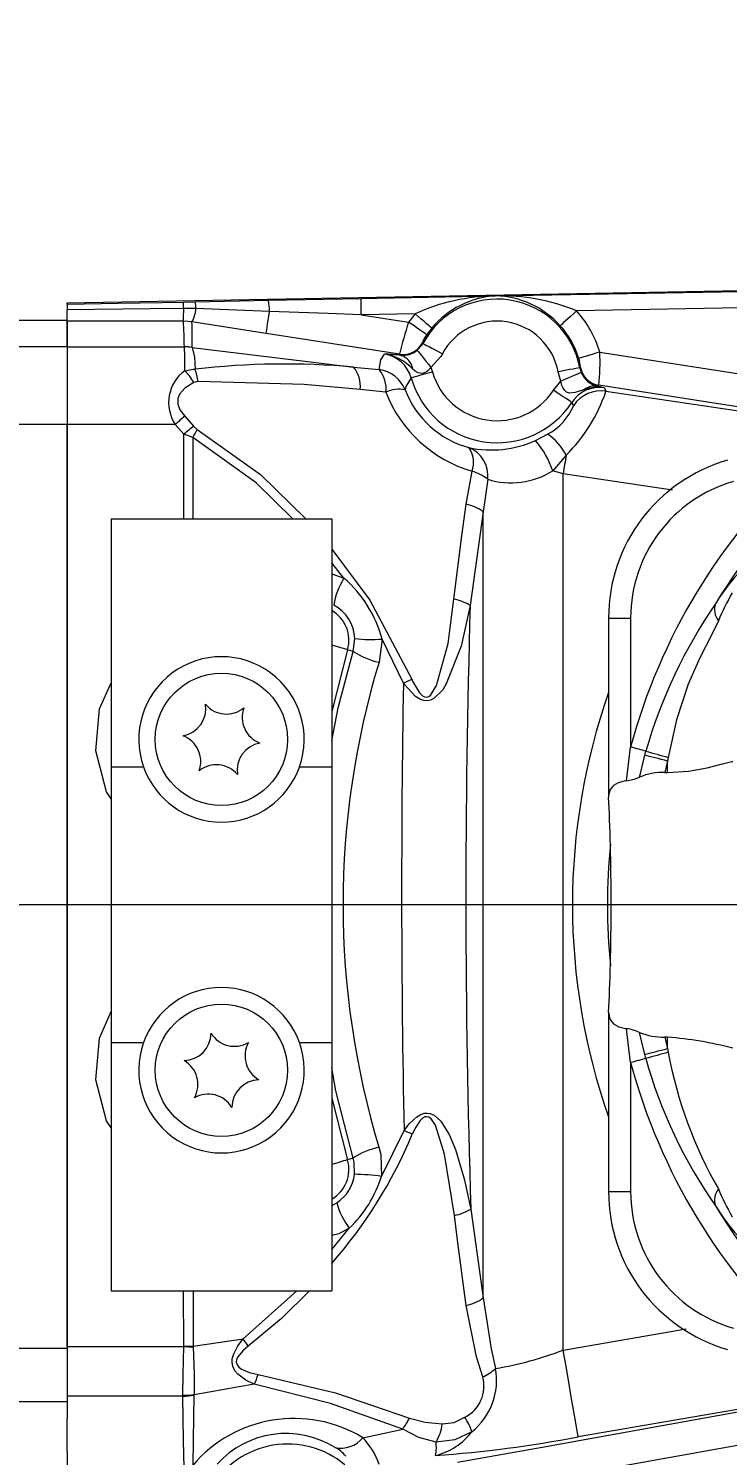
# Model space of a CAD drawing. Header units: millimetres. Extents: x 26 to 585, y 36 to 406.
# Drawn here: x 176.65 to 182.99, y 377.75 to 390.69 of the extents above; entities that cross this region are included whole.
import ezdxf

# ---------------------------------------------------------------- set-up
doc = ezdxf.new("R2010")
doc.units = ezdxf.units.MM
doc.styles.add('SLDTEXTSTYLE0', font='TXT', dxfattribs={"width": 0.605})
doc.dimstyles.new('SLDDIMSTYLE0', dxfattribs={"dimtxt": 3.5, "dimasz": 3.5, "dimexe": 0, "dimexo": 0.0625, "dimgap": 0.875, "dimtad": 1, "dimtoh": 1, "dimlfac": 10, "dimrnd": 1e-09, "dimzin": 12, "dimdsep": 46, "dimtxsty": 'SLDTEXTSTYLE0', "dimsah": 1, "dimcen": 0.09, "dimadec": 0, "dimazin": 0, "dimtfac": 1, "dimtdec": 3, "dimtofl": 0, "dimtmove": 0, "dimatfit": 3, "dimfxl": 1, "dimfrac": 2, "dimtolj": 1, "dimtzin": 12, "dimarcsym": 0})

# ---------------------------------------------------------------- blocks, each defined once
blk = doc.blocks.new('*D4')
at = {"color": 7, "linetype": 'Continuous', "lineweight": 0, "transparency": 16777216}
for p, q in [((115.108, 371.096), (115.108, 397.429)), ((187.405, 390.692), (187.405, 397.429)), ((115.108, 395.929), (187.405, 395.929))]:
    blk.add_line(p, q, dxfattribs=at)
for points in [[(115.108, 395.929), (118.608, 395.39), (118.608, 396.467)], [(187.405, 395.929), (183.905, 396.467), (183.905, 395.39)]]:
    blk.add_solid(points, dxfattribs=at)
at = {"color": 7, "linetype": 'Continuous', "lineweight": 0, "transparency": 16777216, "insert": (147.249, 400.441), "char_height": 3.5, "attachment_point": 1, "style": 'SLDTEXTSTYLE0'}
blk.add_mtext('723', dxfattribs=at)
blk = doc.blocks.new('SW_CENTERMARKSYMBOL_2')
at = {"color": 0, "linetype": 'Continuous', "lineweight": 0}
blk.add_line((-0.7, 0), (-11.116, 0), dxfattribs=at)

msp = doc.modelspace()

# ---------------------------------------------------------------- linework, layer by layer
at = {"color": 7, "linetype": 'Continuous', "lineweight": 15}
for p, q in [((177.00463, 388.204596), (187.299998, 388.395295)), ((180.889965, 388.26829), (185.787834, 388.359008)), ((177.00463, 388.192616), (177.00463, 388.204596)), ((178.060252, 388.212488), (178.166003, 388.21461)), ((178.166003, 388.21461), (178.83038, 388.228867)), ((178.83038, 388.228867), (179.67018, 388.2457)), ((179.67018, 388.2457), (180.889965, 388.26829)), ((185.790605, 388.209245), (181.625236, 388.132093)), ((177.00463, 388.192616), (177.00463, 388.141392)), ((177.00463, 388.038657), (177.00463, 388.141392)), ((178.173501, 388.152752), (178.061981, 388.154564)), ((180.160243, 388.104949), (179.672951, 388.095925)), ((179.672951, 388.095925), (180.102343, 388.029108)), ((177.00463, 388.046263), (176.304627, 388.046263)), ((177.00463, 388.046263), (177.00463, 387.806056)), ((177.00463, 387.806056), (177.00463, 388.038657)), ((180.020625, 387.738309), (178.809453, 387.926839)), ((180.227245, 387.841223), (180.23243, 387.837193)), ((177.00463, 387.806056), (176.304627, 387.806056)), ((177.00463, 387.806056), (177.00463, 387.102793)), ((177.00463, 387.806056), (178.068132, 387.806056)), ((178.068162, 387.805412), (178.068132, 387.806056)), ((178.139509, 387.801037), (178.139538, 387.800787)), ((180.031384, 387.728188), (180.020625, 387.738309)), ((181.836815, 387.759266), (184.045685, 387.41592)), ((179.60356, 387.622593), (179.834724, 387.600014)), ((180.304892, 387.618826), (180.317319, 387.580691)), ((181.483806, 387.495396), (181.45814, 387.579868)), ((181.654484, 387.616465), (181.660713, 387.618206)), ((181.654484, 387.616465), (181.667311, 387.57423)), ((181.415022, 387.411819), (181.483806, 387.495396)), ((181.826306, 387.457357), (181.808228, 387.44987)), ((183.999641, 387.119506), (181.826306, 387.457357)), ((181.878341, 387.434171), (181.891728, 387.40376)), ((179.89536, 387.39439), (179.662026, 387.419699)), ((181.599344, 387.275646), (181.582082, 387.302361)), ((181.891728, 387.40376), (184.004504, 387.091241)), ((178.071387, 387.176202), (178.151787, 387.085603)), ((177.00463, 387.102793), (176.304627, 387.102793)), ((177.00463, 387.102793), (177.00463, 378.72344)), ((177.985973, 387.102793), (177.00463, 387.102793)), ((177.00463, 378.74044), (177.00463, 387.102793)), ((178.064157, 387.013338), (177.985973, 387.102793)), ((178.151787, 387.085603), (178.184617, 387.056742)), ((178.144331, 386.98443), (178.064157, 387.013338)), ((181.254, 386.955927), (181.361807, 387.014184)), ((181.530012, 386.823497), (181.410445, 386.681912)), ((180.624802, 386.37986), (180.677075, 386.678503)), ((181.504632, 386.654363), (181.410445, 386.681912)), ((181.504632, 378.708432), (181.504632, 386.654363)), ((180.819232, 386.60532), (180.779583, 386.310325)), ((180.779583, 386.310325), (180.660529, 385.461495)), ((180.779583, 379.182205), (180.779583, 386.310325)), ((177.404631, 386.246262), (179.404629, 386.246262)), ((177.404631, 386.246262), (177.404631, 383.99627)), ((179.404629, 386.246262), (179.404629, 383.99627)), ((181.915385, 385.346267), (181.915385, 383.729754)), ((182.115389, 385.346267), (182.115389, 384.176908)), ((179.59779, 385.044048), (179.613061, 385.159943)), ((179.861213, 385.155974), (179.833646, 384.945534)), ((180.054868, 384.757362), (179.861213, 385.155974)), ((179.59779, 385.044048), (179.547811, 385.058759)), ((182.078416, 383.870099), (182.115389, 384.176908)), ((182.243563, 384.103081), (182.253278, 384.139619)), ((182.457132, 384.083674), (182.451172, 384.049878)), ((177.404631, 383.99627), (177.697522, 383.99627)), ((177.404631, 383.99627), (177.404631, 381.49626)), ((179.111738, 383.99627), (179.404629, 383.99627)), ((179.404629, 383.99627), (179.404629, 381.49626)), ((182.451172, 384.049878), (182.426704, 383.946262)), ((182.426704, 383.946262), (182.451172, 383.946262)), ((182.451172, 383.946262), (182.451172, 384.049878)), ((181.915385, 381.763456), (181.915385, 380.146263)), ((182.115389, 381.315623), (182.078416, 381.622432)), ((177.404631, 381.49626), (177.404631, 379.246269)), ((177.404631, 381.49626), (177.697522, 381.49626)), ((179.111738, 381.49626), (179.404629, 381.49626)), ((179.404629, 381.49626), (179.404629, 379.246269)), ((182.243563, 381.389449), (182.196606, 381.589291)), ((182.451172, 381.546269), (182.426704, 381.546269)), ((182.426704, 381.546269), (182.451172, 381.442652)), ((182.451172, 381.442652), (182.451172, 381.546269)), ((182.253278, 381.352911), (182.243563, 381.389449)), ((182.451172, 381.442652), (182.457132, 381.408856)), ((182.115389, 381.315623), (182.115389, 380.146263)), ((179.856492, 380.28296), (180.060519, 380.699263)), ((179.598088, 380.448578), (179.547811, 380.433772)), ((180.666144, 379.987071), (180.779583, 379.182205)), ((177.404631, 379.246269), (179.404629, 379.246269)), ((178.146542, 378.743682), (178.600497, 378.808878)), ((177.00463, 378.72344), (176.304627, 378.72344)), ((177.00463, 378.74044), (178.061993, 378.74044)), ((177.00463, 378.72344), (177.00463, 378.238211)), ((178.061993, 378.74044), (178.062046, 378.742836)), ((178.146542, 378.743682), (178.146947, 378.737436)), ((178.702332, 378.398118), (178.155632, 378.302989)), ((177.00463, 378.238211), (176.304627, 378.238211)), ((178.052861, 378.290317), (177.00463, 378.290317)), ((177.00463, 378.238211), (177.00463, 378.085647)), ((178.052861, 378.290317), (178.053016, 378.301511)), ((178.155632, 378.302989), (178.155328, 378.298495)), ((184.076787, 378.341315), (181.64025, 377.92109)), ((177.00463, 377.789829), (177.00463, 378.085647)), ((179.686941, 377.913902), (180.048467, 377.990923)), ((177.00463, 377.789829), (177.00463, 377.630339))]:
    msp.add_line(p, q, dxfattribs=at)
at = {"color": 8, "linetype": 'Continuous', "lineweight": 15}
for p, q in [((178.062571, 386.246262), (178.064157, 387.013338)), ((178.144331, 386.98443), (178.145058, 386.246262)), ((182.494248, 386.50671), (181.504632, 386.654363)), ((179.515863, 385.707507), (179.404629, 385.847066)), ((179.404629, 385.746846), (179.515863, 385.707507)), ((181.915385, 385.346267), (182.115389, 385.346267)), ((179.547811, 385.058759), (179.404629, 384.500454)), ((179.404629, 380.992065), (179.547811, 380.433772)), ((181.915385, 380.146263), (182.115389, 380.146263)), ((179.404629, 380.019865), (179.450114, 380.044136)), ((179.404629, 379.620931), (179.563702, 379.814086)), ((178.062046, 378.742836), (178.061307, 379.246269)), ((178.146858, 379.246269), (178.146542, 378.743682)), ((178.600497, 378.808878), (179.089523, 379.246269)), ((181.504632, 378.708432), (182.620216, 378.900943))]:
    msp.add_line(p, q, dxfattribs=at)
at = {"color": 7, "linetype": 'Continuous', "lineweight": 15, "flags": 128}
for points in [[(177.00463, 388.192616), (177.466572, 388.201306), (178.060252, 388.212488)], [(179.672951, 388.095925), (179.672427, 388.124225), (179.671926, 388.1515), (179.671455, 388.176785), (179.671044, 388.19916), (179.670698, 388.21784), (179.67043, 388.232122), (179.670257, 388.241527), (179.67018, 388.2457)], [(178.061981, 388.154564), (177.762003, 388.150821), (177.00463, 388.141392)], [(178.840626, 388.127122), (178.541006, 388.138566), (178.173501, 388.152752)], [(178.809453, 387.926839), (178.810174, 387.931488), (178.811938, 387.942825), (178.814704, 387.960587), (178.818412, 387.984393), (178.822965, 388.013659), (178.82827, 388.047753), (178.834207, 388.085864), (178.840626, 388.127122)], [(179.672951, 388.095925), (179.37317, 388.107369), (178.840626, 388.127122)], [(180.312879, 387.976132), (180.308623, 387.97972), (180.299045, 387.987814), (180.284483, 388.000105), (180.265451, 388.016162), (180.242647, 388.035414), (180.21688, 388.057158), (180.18908, 388.080619), (180.160243, 388.104949)], [(181.625236, 388.132093), (181.597323, 388.106702), (181.570412, 388.082228), (181.545467, 388.059542), (181.52339, 388.039456), (181.504972, 388.022707), (181.490869, 388.00988), (181.481601, 388.001452), (181.477482, 387.997709)], [(178.059889, 388.038371), (177.761746, 388.038442), (177.316756, 388.038562), (177.00463, 388.038657)], [(178.136815, 388.032255), (178.103382, 388.036416), (178.059889, 388.038371)], [(178.809453, 387.926839), (178.789235, 387.929986), (178.136815, 388.032255)], [(180.266846, 387.915836), (180.262269, 387.918995), (180.251939, 387.9261), (180.236245, 387.936912), (180.215735, 387.951026), (180.191154, 387.967954), (180.163384, 387.987075), (180.133421, 388.00771), (180.102343, 388.029108)], [(180.180664, 387.775193), (180.225421, 387.825141), (180.23243, 387.837193)], [(180.23243, 387.837193), (180.23733, 387.834571), (180.248381, 387.828646), (180.265171, 387.819634), (180.287118, 387.807868), (180.313415, 387.793765), (180.343128, 387.777827), (180.37519, 387.760637), (180.408443, 387.742803)], [(178.071947, 387.590072), (178.071243, 387.71889), (178.068162, 387.805412)], [(178.139538, 387.800787), (178.159214, 387.712858), (178.165782, 387.603317)], [(178.139538, 387.800787), (179.261572, 387.664423), (179.60356, 387.622593)], [(179.834724, 387.600014), (179.85133, 387.688253), (179.882295, 387.741266)], [(180.180664, 387.775193), (180.184151, 387.770806), (180.191965, 387.760971), (180.203826, 387.746046), (180.219317, 387.726543), (180.237872, 387.70319), (180.258829, 387.676809), (180.281443, 387.648342), (180.304892, 387.618826)], [(180.408443, 387.742803), (180.394412, 387.718699), (180.304892, 387.618826)], [(181.836815, 387.759266), (181.800706, 387.748323), (181.765891, 387.737773), (181.733627, 387.727986), (181.705065, 387.719331), (181.681235, 387.712107), (181.662996, 387.706576), (181.651003, 387.70294), (181.64568, 387.70133)], [(178.071947, 387.590072), (178.148724, 387.603257), (178.165782, 387.603317)], [(180.125082, 387.526498), (180.130435, 387.528), (180.142505, 387.53141), (180.160845, 387.536571), (180.184812, 387.54333), (180.213536, 387.551425), (180.245985, 387.56058), (180.280996, 387.570451), (180.317319, 387.580691)], [(180.304892, 387.618826), (180.276544, 387.588678), (180.265553, 387.580643), (180.23845, 387.568114), (180.220545, 387.565289), (180.18933, 387.570808), (180.160458, 387.587092), (180.140186, 387.603269)], [(181.654484, 387.616465), (181.649012, 387.615452), (181.636692, 387.613151), (181.617952, 387.609659), (181.593479, 387.605093), (181.564141, 387.599621), (181.530995, 387.593446), (181.495232, 387.586782), (181.45814, 387.579868)], [(181.667311, 387.57423), (181.662185, 387.572024), (181.650657, 387.567077), (181.63314, 387.559543), (181.610263, 387.54972), (181.582851, 387.537942), (181.551881, 387.524638), (181.518466, 387.510286), (181.483806, 387.495396)], [(178.155089, 387.482546), (178.072775, 387.431798), (178.024657, 387.378154), (178.008748, 387.338374), (178.008629, 387.286649), (178.027649, 387.236128), (178.071387, 387.176202)], [(178.193075, 387.491963), (178.186155, 387.49151), (178.155089, 387.482546)], [(179.662026, 387.419699), (179.156048, 387.464903), (178.193075, 387.491963)], [(180.125082, 387.526498), (180.077619, 387.446854), (180.070729, 387.415824)], [(181.697072, 387.420259), (181.611408, 387.392423), (181.561668, 387.387286), (181.535334, 387.396548), (181.519885, 387.408827), (181.500543, 387.436519), (181.492514, 387.455867), (181.483806, 387.495396)], [(181.582082, 387.302361), (181.577427, 387.305413), (181.566943, 387.312279), (181.551004, 387.322722), (181.530179, 387.336371), (181.505216, 387.352727), (181.477011, 387.371204), (181.446583, 387.391148), (181.415022, 387.411819)], [(181.530012, 386.823497), (181.526876, 386.802624), (181.523729, 386.781643), (181.52057, 386.760578), (181.517393, 386.739419), (181.51421, 386.718211), (181.511022, 386.696956), (181.507827, 386.675666), (181.504632, 386.654363)], [(180.512304, 385.518561), (180.584694, 386.091123), (180.624802, 386.37986)], [(180.131079, 384.791503), (180.138374, 384.77504), (180.199463, 384.668741), (180.227447, 384.641431), (180.247552, 384.631298), (180.267216, 384.629653), (180.285425, 384.635875), (180.304635, 384.650944), (180.354525, 384.733949), (180.460436, 385.116933), (180.512304, 385.518561)], [(180.660529, 385.461495), (180.579824, 385.093138), (180.443908, 384.748838), (180.411429, 384.69678), (180.331917, 384.616242), (180.301274, 384.601782), (180.272222, 384.595988), (180.240829, 384.597931), (180.208744, 384.608231), (180.164064, 384.635542), (180.066515, 384.741066), (180.054868, 384.757362)], [(182.9121, 385.322151), (182.856084, 385.20324), (182.744432, 384.984539), (182.638372, 384.747467), (182.532353, 384.42286), (182.457132, 384.083674)], [(182.253278, 384.139619), (182.239182, 384.143422), (182.223863, 384.14757), (182.207472, 384.152005), (182.190169, 384.156678), (182.172132, 384.161566), (182.15353, 384.166596), (182.134552, 384.171722), (182.115389, 384.176908)], [(182.196606, 383.903239), (182.204075, 383.93806), (182.243563, 384.103081)], [(182.451172, 384.049878), (182.422311, 384.057269), (182.393737, 384.064601), (182.365728, 384.071777), (182.338567, 384.078739), (182.312519, 384.085415), (182.287843, 384.091733), (182.264782, 384.097646), (182.243563, 384.103081)], [(182.451172, 383.946262), (182.641763, 383.958743), (182.810653, 383.989368), (182.94831, 384.024678), (183.032597, 384.045372), (183.042056, 384.046254)], [(182.078416, 383.870099), (182.056297, 383.866892), (182.003988, 383.851836), (181.961543, 383.827195), (181.930656, 383.791218), (181.915838, 383.741365), (181.91566, 383.720742)], [(182.078416, 383.870099), (182.147933, 383.884404), (182.196606, 383.903239)], [(181.91566, 381.771789), (181.92711, 381.708167), (181.961138, 381.665657), (182.008625, 381.638835), (182.070721, 381.623361), (182.078416, 381.622432)], [(182.253278, 381.352911), (182.239182, 381.349097), (182.223863, 381.34496), (182.207472, 381.340525), (182.190169, 381.33584), (182.172132, 381.330965), (182.15353, 381.325934), (182.134552, 381.320796), (182.115389, 381.315623)], [(182.243563, 381.389449), (182.264782, 381.394885), (182.287843, 381.400798), (182.312519, 381.407116), (182.338567, 381.413791), (182.365728, 381.420753), (182.393737, 381.42793), (182.422311, 381.435261), (182.451172, 381.442652)], [(180.060519, 380.699263), (180.110205, 380.763302), (180.175448, 380.824385), (180.206562, 380.843184), (180.243517, 380.855928), (180.2714, 380.858193), (180.297888, 380.854152), (180.332828, 380.839083), (180.394597, 380.78358), (180.470497, 380.66238), (180.526359, 380.527208), (180.607129, 380.260573), (180.666144, 379.987071)], [(180.517585, 379.92929), (180.428196, 380.483673), (180.345107, 380.747102), (180.306316, 380.804465), (180.2844, 380.820248), (180.2678, 380.824707), (180.250324, 380.82274), (180.227179, 380.810211), (180.2077, 380.791459), (180.166871, 380.73009), (180.135793, 380.665562)], [(179.611147, 380.30257), (179.60716, 380.411969), (179.598088, 380.448578)], [(179.833103, 380.547879), (179.849488, 380.481372), (179.856492, 380.28296)], [(180.624802, 379.112671), (180.547995, 379.6818), (180.517585, 379.92929)], [(180.779583, 379.182205), (180.849386, 378.721092), (180.891491, 378.541563)], [(180.774034, 378.464756), (180.717344, 378.646074), (180.624802, 379.112671)], [(178.702332, 378.398118), (178.625328, 378.434215), (178.551913, 378.488479), (178.526057, 378.520379), (178.50662, 378.56302), (178.501339, 378.595588), (178.503115, 378.629337), (178.515304, 378.674779), (178.553725, 378.747509), (178.600497, 378.808878)], [(178.053016, 378.301511), (178.057779, 378.487084), (178.061993, 378.74044)], [(178.146947, 378.737436), (178.156723, 378.486965), (178.155632, 378.302989)], [(178.647918, 378.742585), (178.597791, 378.700433), (178.555799, 378.651593), (178.541661, 378.621862), (178.538609, 378.600261), (178.542829, 378.579877), (178.561158, 378.553996), (178.586454, 378.535376), (178.659589, 378.505609), (178.737063, 378.487621)], [(181.64025, 377.92109), (181.636489, 377.942941), (181.627984, 377.992306), (181.61505, 378.067408), (181.59814, 378.165553), (181.577874, 378.283224), (181.554974, 378.416167), (181.530262, 378.559623), (181.504632, 378.708432)], [(180.048467, 377.990923), (179.392863, 378.224931), (178.702332, 378.398118)], [(178.737063, 378.487621), (179.440148, 378.320716), (180.108977, 378.09218)], [(178.065784, 377.639518), (178.060759, 377.887891), (178.052861, 378.290317)], [(178.155328, 378.298495), (178.148408, 377.89434), (178.143681, 377.661774)], [(180.546976, 377.691314), (181.313235, 377.828644), (184.059406, 378.322706)], [(180.350758, 377.873585), (180.195189, 377.916417), (180.048467, 377.990923)], [(180.108977, 378.09218), (180.253304, 378.054581), (180.40731, 378.038047)], [(180.40731, 378.038047), (180.515415, 378.051601), (180.612696, 378.099726)], [(184.112663, 378.027473), (181.366188, 377.533374), (180.523444, 377.382372)], [(180.676294, 377.968321), (180.522347, 377.893529), (180.350758, 377.873585)]]:
    msp.add_lwpolyline(points, dxfattribs=at)
at = {"color": 8, "linetype": 'Continuous', "lineweight": 15, "flags": 128}
for points in [[(178.184617, 387.056742), (178.75746, 386.648021), (179.169316, 386.246262)], [(179.051168, 386.246262), (178.718979, 386.572097), (178.144331, 386.98443)], [(179.404629, 385.970245), (179.750199, 385.510097), (180.131079, 384.791503)], [(179.547811, 385.058759), (179.542477, 385.06032), (179.530449, 385.063861), (179.512168, 385.069249), (179.488284, 385.07627), (179.45965, 385.084698), (179.427309, 385.094223), (179.404629, 385.100899)], [(179.404629, 384.233246), (179.46272, 384.532187), (179.59779, 385.044048)], [(177.404631, 383.707629), (177.361138, 383.772049), (177.264858, 384.141979), (177.297492, 384.522674), (177.404631, 384.759329)], [(177.404631, 380.725274), (177.36174, 380.78861), (177.265019, 381.158016), (177.296842, 381.538079), (177.404631, 381.777702)], [(179.598088, 380.448578), (179.441238, 381.058071), (179.404629, 381.26714)], [(179.547811, 380.433772), (179.542477, 380.43221), (179.530449, 380.42867), (179.512168, 380.423281), (179.488284, 380.416248), (179.45965, 380.407832), (179.427309, 380.398307), (179.404629, 380.391631)], [(179.563702, 379.814086), (179.468281, 379.762981), (179.404629, 379.747544)], [(179.204185, 379.246269), (178.949035, 378.993545), (178.647918, 378.742585)]]:
    msp.add_lwpolyline(points, dxfattribs=at)
at = {"color": 7, "linetype": 'Continuous', "lineweight": 15}
for centre in [(178.40463, 384.246264), (178.40463, 381.246264)]:
    msp.add_circle(centre, 0.6, dxfattribs=at)
for centre, radius, start, end in [((175.952129, 388.120591), 2.110125, 0.9225154, 2.4960576), ((177.92384, 388.153872), 0.249664, 359.7429882, 14.0801255), ((178.405032, 388.134645), 0.43566, 359.010592, 12.4903476), ((180.909921, 386.467454), 1.800946, 90.6349043, 114.599257), ((180.90463, 387.4767), 0.762766, 10.5582521, 151.7956661), ((180.939808, 387.453813), 0.816, 93.5019027, 140.2010251), ((180.936549, 386.466962), 1.80193, 67.5303394, 91.4813844), ((180.872371, 387.456954), 0.811526, 41.7853866, 88.7577004), ((175.634825, 388.140151), 2.427199, 357.5967036, 0.3402364), ((177.831892, 388.190926), 0.343736, 332.5091976, 353.6238221), ((180.90463, 387.4767), 0.974071, 139.8358873, 145.4511596), ((180.90463, 387.4767), 0.974071, 16.8632004, 42.2863922), ((169.300526, 387.611255), 8.76977, 1.2728, 2.79159), ((164.195987, 387.754194), 13.9436, 0.1924853, 1.1426622), ((182.642002, 387.158553), 2.684722, 161.079087, 167.5289419), ((180.90463, 387.4767), 0.774345, 139.8358873, 145.4511596), ((180.90463, 387.4767), 0.56304, 10.5582521, 151.7956661), ((180.90463, 387.4767), 0.774345, 16.8632004, 42.2863922), ((180.051085, 387.936028), 0.200051, 261.2422343, 331.7118707), ((180.436369, 387.778045), 0.218459, 140.8951909, 163.1900435), ((178.068235, 387.297442), 0.508614, 81.9443998, 90.0115454), ((178.071118, 387.297991), 0.50743, 82.2508211, 90.3338226), ((179.726801, 385.112147), 2.633712, 83.3590209, 86.6153099), ((179.837217, 387.445691), 0.298992, 15.6799863, 81.328716), ((179.810388, 387.29691), 0.450137, 42.8899337, 80.8079487), ((180.045469, 387.944006), 0.216277, 266.2660194, 308.6896191), ((179.989162, 387.581572), 0.152575, 8.1756009, 73.934829), ((181.383187, 387.61094), 0.27762, 1.4997875, 19.001425), ((179.780245, 387.67971), 2.058107, 353.7977939, 2.2153271), ((178.281508, 387.301874), 0.356334, 126.0224245, 213.9654541), ((177.681918, 387.202585), 0.54979, 30.6115064, 44.8127611), ((178.97861, 380.606178), 7.044192, 84.9101181, 96.6261079), ((177.609351, 387.407913), 0.589745, 8.193721, 19.3499322), ((179.400349, 387.454164), 0.263937, 352.4966511, 39.6531841), ((179.636311, 387.429753), 0.261451, 352.2266885, 40.6334815), ((179.792866, 387.303088), 0.299862, 22.0836407, 81.9756961), ((180.90463, 387.746264), 0.610207, 195.7442959, 326.7648237), ((181.85734, 387.654969), 0.200034, 190.5902698, 261.0750906), ((181.868784, 387.660509), 0.21917, 203.1826472, 253.9607243), ((180.90463, 387.746264), 0.809933, 195.7442959, 326.7648237), ((181.832489, 387.138386), 0.299318, 81.1881395, 146.7817518), ((181.790162, 387.294251), 0.156665, 83.3780732, 126.4556932), ((181.816214, 387.055765), 0.383472, 80.6762298, 108.1010109), ((181.169994, 384.435219), 3.081472, 76.7104087, 78.0463776), ((180.015465, 387.139848), 0.281455, 78.6763085, 115.2601198), ((181.016682, 387.834078), 1.204445, 201.4109372, 253.6227141), ((180.876124, 387.723968), 0.862331, 200.936803, 254.6827259), ((180.500598, 387.868072), 1.46657, 314.5811632, 341.5427536), ((181.847722, 387.106493), 0.300507, 81.5792659, 145.7439327), ((180.163566, 384.655499), 3.275845, 129.6926244, 131.6625729), ((181.124934, 387.468013), 0.511927, 297.5620155, 337.9280646), ((180.206046, 384.50527), 3.298196, 128.5240557, 130.4973184), ((175.550546, 388.476862), 2.992503, 330.0844015, 331.669345), ((180.851946, 387.868106), 0.996855, 258.2137536, 293.7860602), ((180.599775, 386.40074), 0.858046, 19.1285716, 40.3185003), ((181.075368, 386.591988), 0.510193, 26.9856613, 55.8450824), ((180.460854, 386.758241), 0.230456, 339.7569277, 35.5614719), ((180.544295, 386.635939), 0.276637, 353.6454678, 67.9099289), ((183.40463, 385.346264), 1.489244, 106, 180), ((180.537261, 386.232252), 0.467641, 52.9173643, 72.6037404), ((181.031494, 387.28695), 0.713915, 252.7032268, 302.0599592), ((187.40463, 382.746264), 5.479311, 132.7926195, 164.8646696), ((183.40463, 385.346264), 1.289244, 106, 180), ((187.40463, 382.746264), 5.279585, 132.7926195, 148.8522589), ((180.531384, 385.964879), 0.425366, 54.3031029, 77.3133526), ((184.472228, 384.514803), 1.855163, 138.4568165, 148.7536187), ((180.036953, 385.369673), 0.621021, 147.04373, 171.2825539), ((178.803053, 384.877284), 1.094244, 14.7550501, 49.3513987), ((180.42331, 385.066366), 0.460869, 59.0211438, 78.8661674), ((184.569494, 384.658473), 1.785336, 149.1378931, 158.1771024), ((179.257261, 385.148816), 0.355974, 1.7913604, 62.2319325), ((270.199402, 382.816114), 89.577943, 178.30771732, 181.80981167), ((186.721304, 382.843878), 4.652118, 145.5262267, 163.827683), ((183.040164, 385.423234), 0.16315, 160.7172041, 218.2846261), ((179.760533, 386.620487), 1.46797, 264.2343502, 273.9326935), ((178.40463, 384.246267), 0.75, 340.5290137, 199.4709863), ((179.998475, 385.671745), 0.744683, 237.4482311, 257.2121403), ((187.083811, 382.745812), 7.576521, 163.1220475, 196.8638189), ((288.611595, 382.879463), 108.572969, 179.0089521, 181.15060575), ((176.740686, 392.257383), 8.199642, 293.8401385, 294.4236653), ((178.012407, 384.525768), 0.249984, 280.0960419, 8.9558697), ((178.450581, 384.725719), 0.250008, 220.0998142, 308.9514357), ((178.842828, 384.446196), 0.250006, 160.0998769, 248.9501861), ((177.966446, 384.046338), 0.249995, 340.0974411, 68.952622), ((178.79685, 383.966762), 0.249982, 100.0954165, 188.9564951), ((203.987006, 462.934279), 81.737099, 254.5796834, 254.72786367), ((178.40463, 384.246264), 0.75, 199.4712206, 340.5287794), ((178.358682, 383.766828), 0.249994, 40.0967526, 128.9544973), ((182.407449, 383.412418), 0.534191, 87.9342806, 113.2469561), ((187.40463, 382.746264), 5.5, 174.2526246, 185.7473756), ((178.40463, 381.246264), 0.75, 19.4712206, 160.5287794), ((182.040001, 381.258104), 0.366347, 64.6923881, 83.9808956), ((178.40463, 381.246266), 0.749999, 160.5291754, 19.4708246), ((178.060284, 381.582987), 0.24998, 271.2100649, 0.0732716), ((178.524067, 381.712846), 0.249984, 211.210763, 300.0721065), ((178.868442, 381.376128), 0.250004, 151.2149487, 240.0678905), ((182.416162, 382.126716), 0.580543, 247.7783281, 271.0404352), ((182.160914, 378.035213), 3.523033, 75.5160456, 85.2741339), ((203.987006, 302.558251), 81.737099, 105.27213633, 105.4203166), ((186.452118, 382.521276), 4.358363, 195.5497012, 215.0963892), ((186.249225, 382.099116), 3.854403, 190.3163724, 210.0263525), ((177.940818, 381.116405), 0.250004, 331.2149487, 60.0678905), ((187.40463, 382.746264), 5.479311, 195.1353304, 227.2073805), ((178.749017, 380.909506), 0.250021, 91.2192746, 180.0640619), ((178.285189, 380.779669), 0.249998, 31.2139494, 120.0689202), ((176.48854, 372.619829), 8.833815, 65.6144866, 66.1494134), ((179.991055, 379.846302), 0.719138, 102.6879354, 123.1232566), ((179.257162, 380.343756), 0.356374, 302.7811288, 353.3636043), ((178.79757, 380.618354), 1.110767, 313.6088995, 342.425389), ((179.581381, 378.385569), 1.917233, 81.7499347, 89.1104108), ((183.40463, 380.146264), 1.489244, 180, 254), ((183.40463, 380.146264), 1.289244, 180, 254), ((183.040167, 380.069296), 0.163153, 141.7159337, 199.2822361), ((184.589916, 380.84417), 1.808054, 201.8798028, 210.8052017), ((180.084821, 380.214459), 0.657164, 195.0213635, 217.5348869), ((180.428431, 380.378381), 0.457855, 281.2284854, 301.2778504), ((184.680412, 381.131185), 2.112878, 211.875745, 220.9138198), ((187.40463, 382.746264), 5.279585, 211.1477411, 227.2073805), ((180.531577, 379.52722), 0.424903, 282.6739433, 305.7096011), ((175.998823, 376.897691), 3.22821, 34.8542822, 36.3009525), ((178.276933, 383.616143), 4.880439, 267.4758132, 268.473805), ((178.053408, 383.823302), 5.080474, 270.0974238, 271.0503934), ((180.357329, 381.71417), 3.217261, 279.5570794, 290.8920695), ((180.300073, 378.436569), 0.600665, 308.7806683, 10.0667682), ((180.546541, 378.940866), 0.527668, 295.5392546, 310.8230955), ((178.160771, 378.659762), 0.601453, 334.2134244, 343.3688163), ((180.470628, 378.380687), 0.314837, 296.8233727, 15.487279), ((178.044684, 379.038818), 0.748546, 270.6259609, 278.5001565), ((178.093528, 379.05174), 0.751321, 266.9091219, 274.7414788), ((179.063029, 376.883661), 1.204435, 58.8010234, 139.7562505), ((179.577928, 378.340825), 0.586377, 323.3647815, 334.9102831), ((179.9519, 378.102694), 0.459976, 330.126474, 351.9206397), ((180.066608, 377.754333), 0.646149, 19.3401021, 32.3127504), ((179.00463, 377.046264), 0.809933, 50.2057628, 148.6526749), ((178.990238, 377.111586), 0.84046, 58.086385, 137.9732401), ((179.489165, 378.072681), 0.253625, 257.5621152, 321.2417835), ((179.158991, 377.42049), 0.722624, 20.3774443, 43.0632956), ((180.198858, 378.33799), 0.603821, 284.2436175, 322.2501144), ((179.516254, 389.183224), 11.460673, 274.1589594, 280.6803213), ((179.959511, 377.823899), 0.394389, 349.6039929, 7.2375706), ((179.306568, 377.570033), 0.285287, 38.0093028, 63.3481357)]:
    msp.add_arc(centre, radius, start, end, dxfattribs=at)
at = {"color": 8, "linetype": 'Continuous', "lineweight": 15}
for centre, radius, start, end in [((179.25049, 385.146264), 0.309933, 343.5993141, 60.1762596), ((187.40463, 382.746264), 5.816664, 160.6842417, 199.3157583), ((176.159533, 382.332135), 4.311393, 318.8229981, 337.2599478), ((179.25049, 380.346264), 0.309933, 299.8237404, 16.4006859)]:
    msp.add_arc(centre, radius, start, end, dxfattribs=at)
at = {"color": 7, "linetype": 'Continuous', "lineweight": 15}
msp.add_ellipse((181.870565, 382.746264), major_axis=(0, 1.3), ratio=0.052407779, start_param=3.864940416, end_param=5.559837544, dxfattribs=at)

# ---------------------------------------------------------------- block references
at = {"color": 7, "linetype": 'Continuous', "lineweight": 0}
msp.add_blockref('SW_CENTERMARKSYMBOL_2', (187.40463, 382.746264), dxfattribs=at)

# ---------------------------------------------------------------- dimensions: what is measured, and where the dimension line sits
dim = msp.add_linear_dim(base=(187.40463, 395.928802), p1=(115.10822, 371.095812), p2=(187.40463, 390.691746), text='723', dimstyle='SLDDIMSTYLE0', dxfattribs=at)
dim.commit()
dim.dimension.update_dxf_attribs({"geometry": '*D4', "text_midpoint": (151.256425, 395.928802), "dimtype": 160})

doc.saveas('drawing.dxf')
